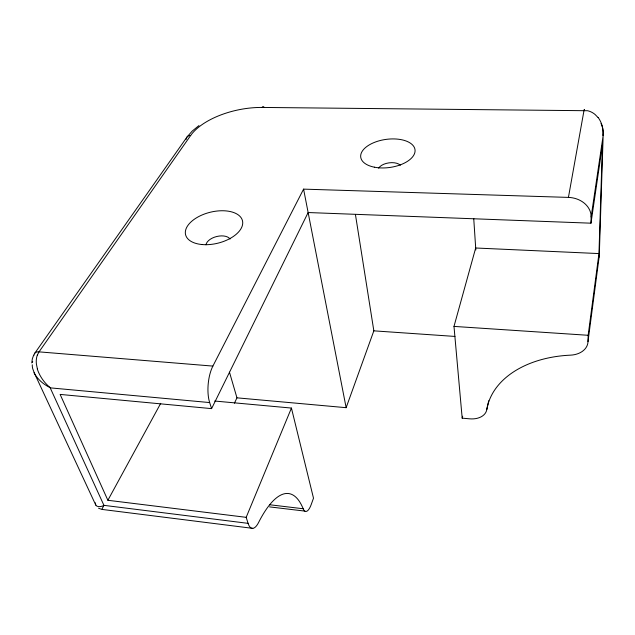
<?xml version="1.0" encoding="UTF-8"?>
<svg xmlns="http://www.w3.org/2000/svg" width="635" height="635" viewBox="0 0 635 635"><rect width="100%" height="100%" fill="white"/><g stroke="black" fill="none" stroke-linecap="round" stroke-linejoin="round"><path stroke-width="0.95" d="M598.956 253.579L475.686 247.999L453.993 326.406L462.185 418.147L469.614 418.822A18.558 12.692 13.9 0 0 486.783 409.591A102.957 69.215 8.1 0 1 570.468 355.155A20.598 15.057 7.9 0 0 587.994 341.59L588.153 335.288L598.956 253.579L602.448 144.891L590.971 223.187L308.134 212.542L211.598 408.63L60.127 394.414L107.879 500.277L246.182 517.334L248.094 523.351A22.987 7.953 -82.2 0 0 258.62 522.43A116.999 36.298 -80.8 0 1 303.181 508.746A19.764 5.929 -83.1 0 0 311.293 504.317L313.499 498.181L291.433 408.067L214.678 401.034M590.971 223.187L591.121 217.011L603.163 135.438L599.25 256.342L598.464 258.27M95.417 502.849C94.861 507.746 101.155 507.175 103.934 505.349L248.094 523.351M587.994 341.59L599.257 256.008M31.75 362.902L32.369 358.688L33.734 354.973M591.121 217.011A22.741 18.494 5.3 0 0 568.428 197.406L584.033 110.315A6.898 0.468 -86.7 0 1 584.462 109.926M486.783 409.591L488.752 400.725M462.185 418.147L462.661 416.227M229.465 372.173L236.958 397.835L346.138 407.686L373.84 330.843L355.441 214.574M37.37 355.044L39.037 351.861L190.69 135.445A58.182 28.273 -11.9 0 1 262.049 107.442A6.334 2.254 89.2 0 1 263.985 107.093M246.182 517.334L291.433 408.067M234.426 403.201L236.958 397.835M211.598 408.63L209.661 402.566A25.456 10.128 -84.6 0 1 212.884 366.093L303.578 189.127L568.428 197.406M102.068 508.873L103.934 505.349L50.205 387.858L209.661 402.566M107.879 500.277L160.711 403.352M34.774 353.219L187.023 137.009L192.143 131.135L198.945 125.587M262.049 107.434L587.621 110.728A19.288 18.383 -44.9 0 1 595.114 114.522L598.035 117.531M453.993 326.406L588.153 335.288M373.84 330.843L454.97 336.431M212.884 366.093L39.037 351.861A8.422 4.905 30.8 0 0 34.115 355.132M269.669 504.754L303.181 508.746M269.55 506.881L304.84 511.104M252.801 528.36L101.814 509.389L98.568 508.23M598.662 255.595L599.273 255.905M34.226 372.816L32.71 368.649A23.082 17.859 16.4 0 1 32.258 364.808M34.298 372.959L95.814 505.15M37.409 368.975L36.409 364.141A22.535 17.859 52.5 0 1 37.338 355.028M303.578 189.127L346.138 407.686M473.726 218.432L475.821 249.96M34.092 372.856A33.179 25.638 17.2 0 0 50.292 387.715A32.385 25.519 53.1 0 1 37.29 368.998M601.028 123.5A27.464 24.249 -16.3 0 1 602.996 135.43A27.813 26.567 -45.6 0 0 598.138 117.451M186.206 139.382A6.525 4.897 36.9 0 1 190.69 135.445M32.48 362.363A23.082 17.859 16.4 0 1 32.687 361.418M205.994 244.808A12.652 7.033 -13.9 0 1 216.813 236.49A12.652 7.033 -13.9 0 1 230.053 239.03M378.666 168.148A11.851 6.263 -7.9 0 1 389.017 162.854A11.851 6.263 -7.9 0 1 400.344 165.203M201.986 244.531A29.289 15.931 -13.8 0 0 242.61 221.393A29.289 15.931 -13.8 0 0 197.493 217.241A29.289 15.931 -13.8 0 0 201.986 244.531M374.372 167.188A27.408 14.168 -7.9 0 0 415.076 150.598A27.408 14.168 -7.9 0 0 374.134 142.51A27.408 14.168 -7.9 0 0 374.372 167.188"/></g></svg>
